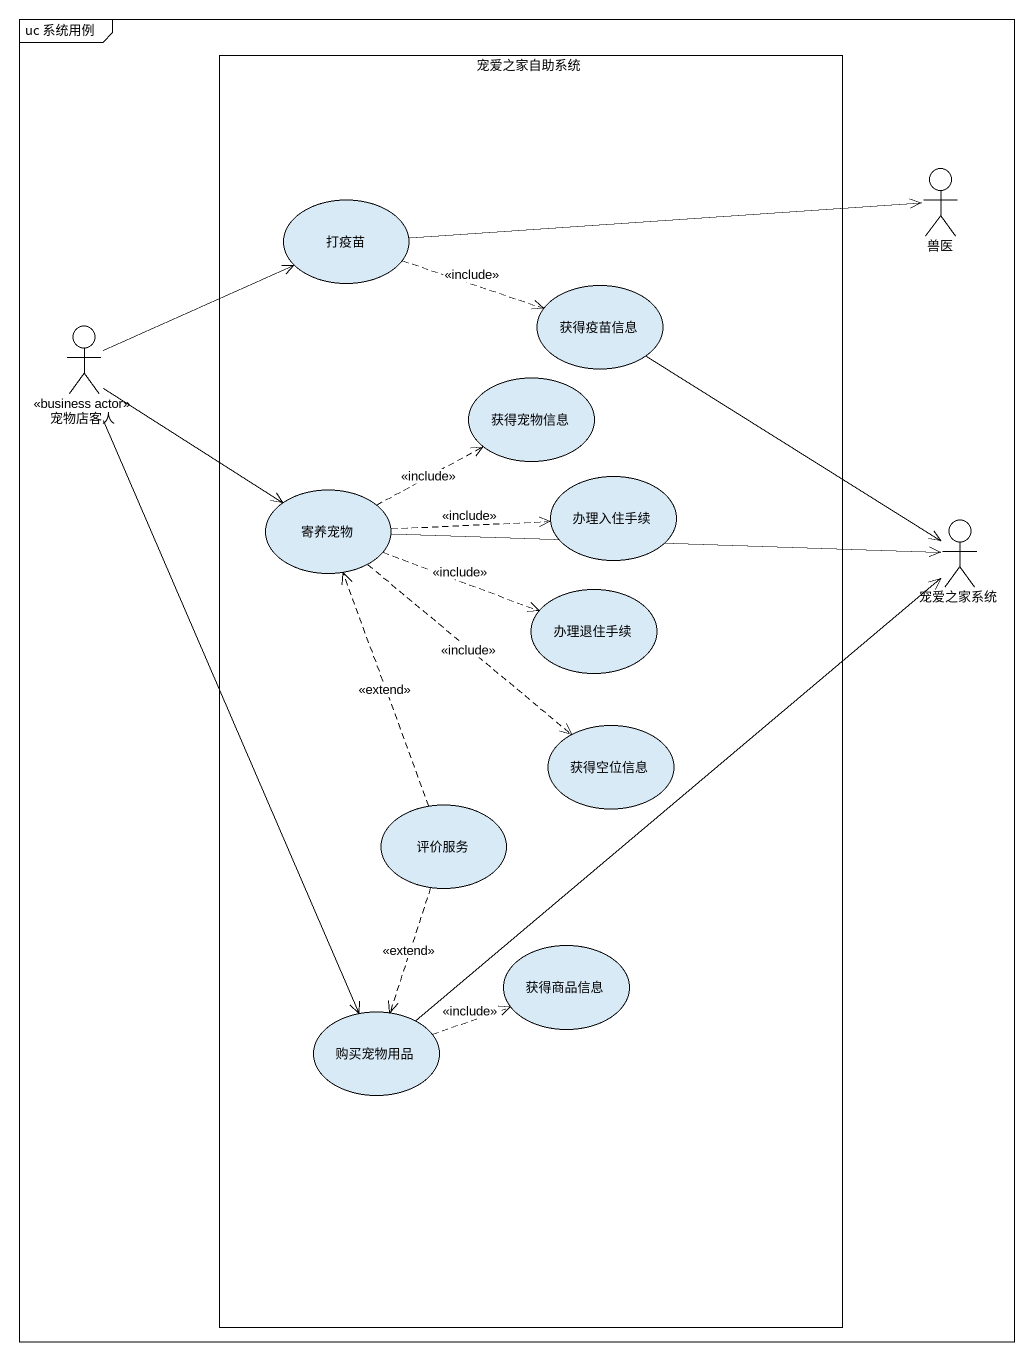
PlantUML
@startuml
mainframe uc 系统用例
rectangle 宠爱之家自助系统 {
  usecase 打疫苗
  usecase 获得疫苗信息
  usecase 获得宠物信息
  usecase 寄养宠物
  usecase 办理入住手续
  usecase 办理退住手续
  usecase 获得空位信息
  usecase 评价服务
  usecase 获得商品信息
  usecase 购买宠物用品
}
actor 兽医
actor 宠物店客人 <<business actor>>
actor 宠爱之家系统
打疫苗 -right-> 兽医
打疫苗 .right.> 获得疫苗信息 : <<include>>
获得疫苗信息 --> 宠爱之家系统
宠物店客人 -right-> 打疫苗
宠物店客人 --> 寄养宠物
宠物店客人 --> 购买宠物用品
寄养宠物 .right.> 获得宠物信息 : <<include>>
寄养宠物 .right.> 办理入住手续 : <<include>>
寄养宠物 -right-> 宠爱之家系统
寄养宠物 .right.> 办理退住手续 : <<include>>
寄养宠物 ..> 获得空位信息 : <<include>>
评价服务 .up.> 寄养宠物 : <<extend>>
评价服务 ..> 购买宠物用品 : <<extend>>
购买宠物用品 -up-> 宠爱之家系统
购买宠物用品 .right.> 获得商品信息 : <<include>>
@enduml
